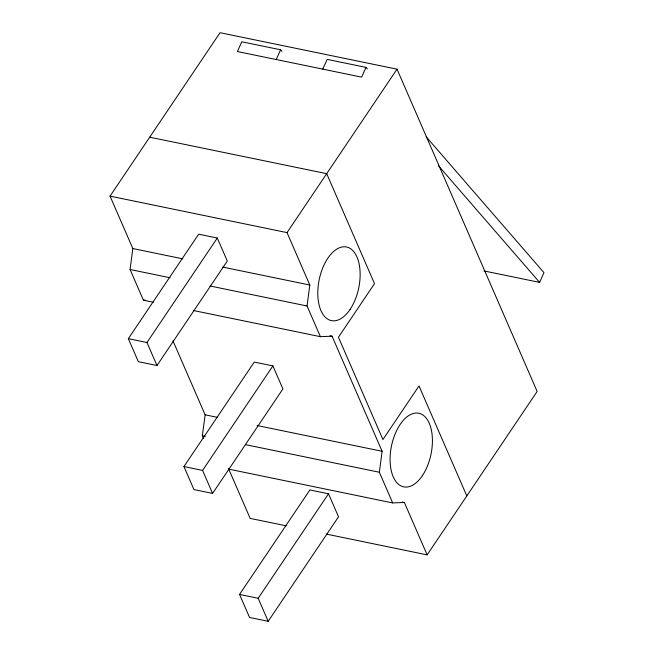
<?xml version="1.0" encoding="UTF-8"?>
<svg xmlns="http://www.w3.org/2000/svg" width="654" height="654" viewBox="0 0 654 654"><rect width="100%" height="100%" fill="white"/><g stroke="black" fill="none" stroke-linecap="round" stroke-linejoin="round"><path stroke-width="0.98" d="M153.42 302.262L143.422 300.202L130.072 269.505L132.844 248.561L110.044 196.126L220.046 32.7L397.027 69.177L537.147 391.444L427.144 554.87L326.158 534.056M203.574 438.548L202.364 435.76L205.127 414.808L172.983 340.889M427.144 554.87L404.352 502.444L392.686 502.926L379.345 472.237L382.108 451.285L332.06 336.189L320.403 336.679L307.053 305.982L309.816 285.038L287.024 232.603L110.044 196.126M276.233 59.539L280.591 49.786L241.784 41.782L237.418 51.535L361.613 77.131L365.978 67.387L327.163 59.383L322.806 69.136M483.952 270.919L539.599 282.389L543.956 272.636L426.195 136.833M128.339 338.674L198.669 234.189L217.3 238.023L227.306 261.044L156.976 365.537L138.354 361.695L128.339 338.674L146.97 342.516L156.976 365.537M146.97 342.516L217.3 238.023M287.024 232.603L397.027 69.177M183.946 466.555L254.275 362.071L272.906 365.913L282.912 388.926L212.583 493.418L193.952 489.576L183.946 466.555L202.577 470.398L212.583 493.418M202.577 470.398L272.906 365.913M239.552 594.445L309.882 489.952L328.512 493.795L338.519 516.815L268.189 621.3L249.558 617.458L239.552 594.445L258.183 598.279L268.189 621.3M258.183 598.279L328.512 493.795M143.422 300.202L145.368 300.121M149.717 137.185L326.698 173.662L374.513 283.648L338.445 337.227L382.933 439.537L419.001 385.95L466.817 495.928M132.844 248.561L182.834 258.861M222.826 267.11L309.816 285.038M130.072 269.505L170.073 277.754M210.065 285.994L307.053 305.982M330.066 335.78L332.06 336.189M193.412 310.503L320.403 336.679M205.127 414.808L217.128 417.285M257.12 425.525L382.108 451.285M202.364 435.76L205.364 436.373M245.356 444.622L379.345 472.237M402.349 502.027L404.352 502.444M228.704 469.131L392.686 502.926M286.166 525.816L250.171 518.393L228.589 468.771M365.978 67.387L367.319 68.923M438.564 165.871L539.599 282.389M280.591 49.786L281.931 51.331M422.378 475.646A37.589 20.2 -78.4 0 0 421.315 414.08A37.589 20.2 -78.4 0 0 390.086 460.481A37.589 20.2 -78.4 0 0 422.378 475.646M350.094 309.399A37.589 20.2 -78.4 0 0 349.032 247.833A37.589 20.2 -78.4 0 0 317.795 294.235A37.589 20.2 -78.4 0 0 350.094 309.399"/></g></svg>
